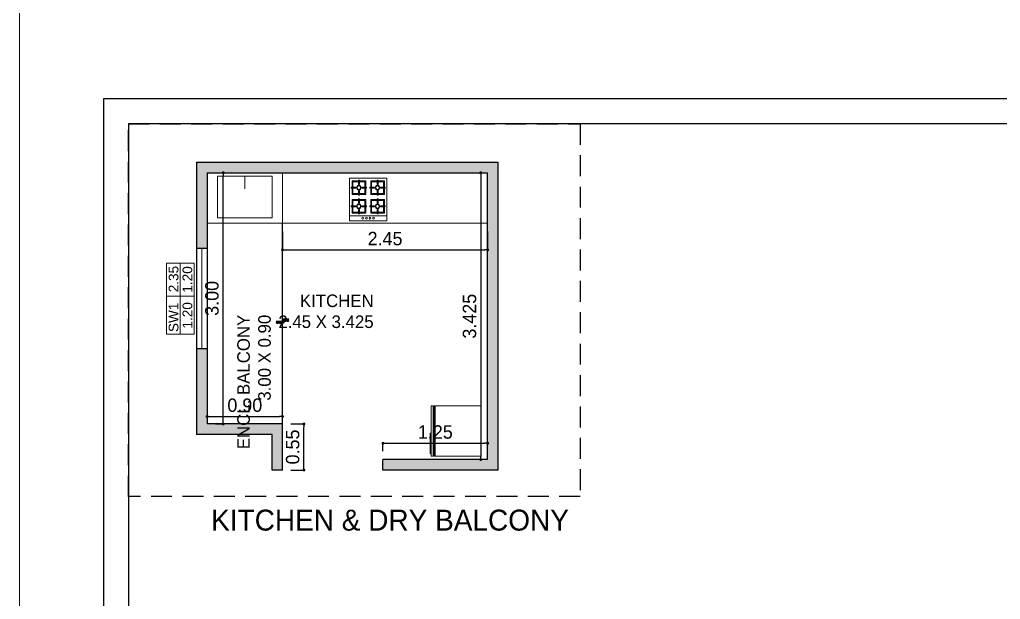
# Model space of a CAD drawing. Header units: metres. Extents: x 494 to 1845, y -666 to 1061.
# Drawn here: x 1778.69 to 1790.4, y 185.63 to 192.56 of the extents above; entities that cross this region are included whole.
import ezdxf

# ---------------------------------------------------------------- set-up
doc = ezdxf.new("R2010")
doc.units = ezdxf.units.M
doc.header["$MEASUREMENT"] = 0
doc.linetypes.add('1', pattern=[0])
doc.linetypes.add('DASHED2', pattern=[0.375, 0.25, -0.125])
doc.layers.get('Defpoints').update_dxf_attribs({"color": 12})
for name, color, linetype in [('10 HATCH', 253, 'Continuous'), ('SHEET', 7, 'Continuous'), ('TILE DROP', 180, '1'), ('VDA-TEXT', 250, '1'), ('VDA-WALL BELOW', 8, 'Continuous'), ('VDA-WALL HATCH', 252, 'Continuous')]:
    doc.layers.add(name, color=color, linetype=linetype)
for name, color, linetype, lineweight in [('A-Furniture', 8, 'Continuous', 13), ('DIMENSION', 8, 'Continuous', 5), ('VDA-DW TAGS', 4, 'Continuous', 9), ('VDA-FURNITURE', 8, 'Continuous', 13), ('VDA-HATCH', 8, 'Continuous', 9), ('VDA-WALL', 250, 'Continuous', 25), ('VDA-WINDOW', 5, 'Continuous', 9)]:
    doc.layers.add(name, color=color, linetype=linetype, lineweight=lineweight)
doc.styles.add('0.2', font='arial.ttf', dxfattribs={"height": 0.2})
doc.styles.add('arial', font='arial.ttf', dxfattribs={"height": 0.3})
doc.styles.add('RS', font='GOTHIC.TTF')
doc.dimstyles.new('SMALL-1', dxfattribs={"dimtxt": 0.16, "dimasz": 0.035, "dimexe": 0, "dimexo": 0.1, "dimgap": 0.05, "dimtad": 1, "dimzin": 0, "dimdsep": 46, "dimtxsty": 'RS', "dimblk": 'DOT', "dimcen": 2.5, "dimclrd": 256, "dimclre": 256, "dimclrt": 5, "dimadec": 0, "dimazin": 0, "dimtfac": 1, "dimtdec": 3, "dimtofl": 0, "dimtmove": 0, "dimatfit": 3, "dimfxl": 0, "dimtolj": 1, "dimtzin": 0, "dimarcsym": 0})
pattern_1 = [(135, (-4e-16, 0.375), (-0.00441942, -0.00441942), [])]

# ---------------------------------------------------------------- blocks, each defined once
blk = doc.blocks.new('zw$80F')
at = {"layer": 'A-Furniture', "extrusion": (0.000170057, -4.78234e-05, 1)}
blk.add_line((0.06, 0.446, 0), (0.06, 0), dxfattribs=at)
at = {"layer": 'A-Furniture', "extrusion": (0.000170057, -4.78234e-05, 1), "elevation": 0}
for points in [[(0.506, 0), (0, 0), (0, 0.446), (0.506, 0.446)], [(0.177, 0.425), (0.166, 0.425), (0.166, 0.371), (0.177, 0.371)], [(0.389, 0.425), (0.4, 0.425), (0.4, 0.371), (0.389, 0.371)], [(0.082, 0.329), (0.082, 0.34), (0.135, 0.34), (0.135, 0.329)], [(0.166, 0.245), (0.177, 0.245), (0.177, 0.298), (0.166, 0.298)], [(0.262, 0.34), (0.262, 0.329), (0.208, 0.329), (0.208, 0.34)], [(0.305, 0.34), (0.305, 0.329), (0.358, 0.329), (0.358, 0.34)], [(0.4, 0.245), (0.389, 0.245), (0.389, 0.298), (0.4, 0.298)], [(0.485, 0.329), (0.485, 0.34), (0.431, 0.34), (0.431, 0.329)], [(0.166, 0.202), (0.177, 0.202), (0.177, 0.148), (0.166, 0.148)], [(0.4, 0.202), (0.389, 0.202), (0.389, 0.148), (0.4, 0.148)], [(0.082, 0.117), (0.082, 0.106), (0.135, 0.106), (0.135, 0.117)], [(0.177, 0.021), (0.166, 0.021), (0.166, 0.075), (0.177, 0.075)], [(0.262, 0.106), (0.262, 0.117), (0.208, 0.117), (0.208, 0.106)], [(0.305, 0.106), (0.305, 0.117), (0.358, 0.117), (0.358, 0.106)], [(0.389, 0.021), (0.4, 0.021), (0.4, 0.075), (0.389, 0.075)], [(0.485, 0.117), (0.485, 0.106), (0.431, 0.106), (0.431, 0.117)]]:
    blk.add_lwpolyline(points, close=True, dxfattribs=at)
for points in [[(0.166, 0.416), (0.09, 0.416), (0.09, 0.34)], [(0.166, 0.405), (0.101, 0.405), (0.101, 0.34)], [(0.253, 0.34), (0.253, 0.416), (0.177, 0.416)], [(0.242, 0.34), (0.242, 0.405), (0.177, 0.405)], [(0.313, 0.34), (0.313, 0.416), (0.389, 0.416)], [(0.324, 0.34), (0.324, 0.405), (0.389, 0.405)], [(0.4, 0.416), (0.476, 0.416), (0.476, 0.34)], [(0.4, 0.405), (0.465, 0.405), (0.465, 0.34)], [(0.09, 0.329), (0.09, 0.253), (0.166, 0.253)], [(0.101, 0.329), (0.101, 0.264), (0.166, 0.264)], [(0.177, 0.253), (0.253, 0.253), (0.253, 0.329)], [(0.177, 0.264), (0.242, 0.264), (0.242, 0.329)], [(0.389, 0.253), (0.313, 0.253), (0.313, 0.329)], [(0.389, 0.264), (0.324, 0.264), (0.324, 0.329)], [(0.476, 0.329), (0.476, 0.253), (0.4, 0.253)], [(0.465, 0.329), (0.465, 0.264), (0.4, 0.264)], [(0.09, 0.117), (0.09, 0.193), (0.166, 0.193)], [(0.101, 0.117), (0.101, 0.182), (0.166, 0.182)], [(0.177, 0.193), (0.253, 0.193), (0.253, 0.117)], [(0.177, 0.182), (0.242, 0.182), (0.242, 0.117)], [(0.389, 0.193), (0.313, 0.193), (0.313, 0.117)], [(0.389, 0.182), (0.324, 0.182), (0.324, 0.117)], [(0.476, 0.117), (0.476, 0.193), (0.4, 0.193)], [(0.465, 0.117), (0.465, 0.182), (0.4, 0.182)], [(0.166, 0.03), (0.09, 0.03), (0.09, 0.106)], [(0.166, 0.041), (0.101, 0.041), (0.101, 0.106)], [(0.253, 0.106), (0.253, 0.03), (0.177, 0.03)], [(0.242, 0.106), (0.242, 0.041), (0.177, 0.041)], [(0.313, 0.106), (0.313, 0.03), (0.389, 0.03)], [(0.324, 0.106), (0.324, 0.041), (0.389, 0.041)], [(0.4, 0.03), (0.476, 0.03), (0.476, 0.106)], [(0.4, 0.041), (0.465, 0.041), (0.465, 0.106)]]:
    blk.add_lwpolyline(points, dxfattribs=at)
at = {"layer": 'A-Furniture', "extrusion": (0.000170057, -4.78234e-05, 1)}
for centre, radius in [((0.172, 0.335, 0), 0.0268), ((0.172, 0.335, 0), 0.0214), ((0.395, 0.335, 0), 0.0268), ((0.395, 0.335, 0), 0.0214), ((0.03, 0.287, 0), 0.0107), ((0.03, 0.245, 0), 0.0107), ((0.03, 0.202, 0), 0.0107), ((0.03, 0.159, 0), 0.0107), ((0.172, 0.112, 0), 0.0268), ((0.172, 0.112, 0), 0.0214), ((0.395, 0.112, 0), 0.0268), ((0.395, 0.112, 0), 0.0214)]:
    blk.add_circle(centre, radius, dxfattribs=at)
blk = doc.blocks.new('zw$9BC4')
at = {"layer": 'VDA-FURNITURE'}
blk.add_line((0.325, 0), (0.325, 0.154), dxfattribs=at)
blk.add_lwpolyline([(0, 0), (0.65, 0), (0.65, 0.5), (0, 0.5)], close=True, dxfattribs=at)
blk = doc.blocks.new('TT-level diff-flat-14')
at = {"layer": 'TILE DROP'}
h = blk.add_hatch(dxfattribs=at)
h.set_pattern_fill('ANSI31', color=256, scale=0.05, angle=90, style=0)
h.set_pattern_definition(pattern_1)
h.paths.add_polyline_path([(-0.075, 0.025), (-0.075, 0), (0, 0), (0, 0.025)])
h = blk.add_hatch(dxfattribs=at)
h.set_pattern_fill('ANSI31', color=256, scale=0.05, angle=90, style=0)
h.set_pattern_definition(pattern_1)
h.paths.add_polyline_path([(0, 0), (0, -0.025), (0.075, -0.025), (0.075, 0)])
for points in [[(0, 0), (-0.075, 0)], [(0.075, -0.025), (0, -0.025), (0, 0), (-0.075, 0)]]:
    blk.add_lwpolyline(points, dxfattribs=at)
blk = doc.blocks.new('tytyt')
at = {"layer": 'A-Furniture'}
for p, q in [((7545.091, 741.97), (7545.691, 741.97)), ((7545.091, 741.408), (7545.091, 741.97)), ((7545.691, 741.97), (7545.691, 741.408)), ((7545.691, 741.42), (7545.091, 741.42)), ((7545.691, 741.408), (7545.091, 741.408)), ((7545.091, 741.37), (7545.091, 741.395)), ((7545.691, 741.395), (7545.091, 741.395)), ((7545.116, 741.395), (7545.116, 741.408)), ((7545.666, 741.408), (7545.666, 741.395)), ((7545.691, 741.395), (7545.691, 741.37)), ((7545.691, 741.37), (7545.091, 741.37)), ((7545.416, 741.37), (7545.416, 741.358)), ((7545.666, 741.358), (7545.416, 741.358)), ((7545.666, 741.37), (7545.666, 741.358))]:
    blk.add_line(p, q, dxfattribs=at)
blk = doc.blocks.new('SW1 F')
at = {"layer": 'VDA-DW TAGS'}
for p, q in [((1527.37, 323.143), (1527.37, 323.474)), ((1527.764, 323.309), (1526.917, 323.309))]:
    blk.add_line(p, q, dxfattribs=at)
blk.add_lwpolyline([(1527.764, 323.474), (1526.917, 323.474), (1526.917, 323.143), (1527.764, 323.143)], close=True, dxfattribs=at)
at = {"layer": 'VDA-DW TAGS', "char_height": 0.116, "attachment_point": 8, "style": 'arial'}
for s, insert, width in [('SW1', (1527.117, 323.329), 0.28229), ('2.35', (1527.574, 323.329), 0.28229), ('1.20', (1527.141, 323.164), 0.27584), ('1.20', (1527.57, 323.164), 0.36617)]:
    blk.add_mtext(s, dxfattribs=dict(at, insert=insert, width=width))
blk = doc.blocks.new('_Dot')
at = {"color": 0, "linetype": 'ByBlock', "lineweight": -2}
blk.add_line((-0.5, 0), (-1, 0), dxfattribs=at)
at = {"color": 0, "linetype": 'ByBlock', "const_width": 0.5}
blk.add_lwpolyline([(-0.25, 0, 1), (0.25, 0, 1)], format="xyb", close=True, dxfattribs=at)
blk = doc.blocks.new('*D1179')
at = {"layer": 'Defpoints', "color": 0}
for p in [(1780.931, 190.727), (1781.123, 190.727), (1780.931, 187.727)]:
    blk.add_point(p, dxfattribs=at)
at = {"layer": 'DIMENSION', "lineweight": -2}
for p, q in [((1781.031, 190.727), (1781.123, 190.727)), ((1781.123, 187.762), (1781.123, 190.692)), ((1781.031, 187.727), (1781.123, 187.727))]:
    blk.add_line(p, q, dxfattribs=at)
at = {"layer": 'DIMENSION', "lineweight": -2, "xscale": 0.035, "yscale": 0.035, "zscale": 0.035}
for p, rotation in [((1781.123, 190.727), 90), ((1781.123, 187.727), 270)]:
    blk.add_blockref('_Dot', p, dxfattribs=dict(at, rotation=rotation))
at = {"layer": 'DIMENSION', "color": 5, "insert": (1780.989, 189.227), "char_height": 0.16, "attachment_point": 5, "rotation": 90, "style": 'RS'}
blk.add_mtext('\\A1;3.00', dxfattribs=at)
blk = doc.blocks.new('*D1180')
at = {"layer": 'Defpoints', "color": 0}
for p in [(1781.831, 187.816), (1780.931, 187.727), (1781.831, 187.727)]:
    blk.add_point(p, dxfattribs=at)
at = {"layer": 'DIMENSION', "lineweight": -2}
for p, q in [((1780.931, 187.816), (1780.931, 187.816)), ((1780.966, 187.816), (1781.796, 187.816)), ((1781.831, 187.816), (1781.831, 187.816))]:
    blk.add_line(p, q, dxfattribs=at)
at = {"layer": 'DIMENSION', "lineweight": -2, "xscale": 0.035, "yscale": 0.035, "zscale": 0.035, "rotation": 180}
blk.add_blockref('_Dot', (1780.931, 187.816), dxfattribs=at)
at = {"layer": 'DIMENSION', "lineweight": -2, "xscale": 0.035, "yscale": 0.035, "zscale": 0.035}
blk.add_blockref('_Dot', (1781.831, 187.816), dxfattribs=at)
at = {"layer": 'DIMENSION', "color": 5, "insert": (1781.381, 187.95), "char_height": 0.16, "attachment_point": 5, "style": 'RS'}
blk.add_mtext('\\A1;0.90', dxfattribs=at)
blk = doc.blocks.new('*D1181')
at = {"layer": 'Defpoints', "color": 0}
for p in [(1781.831, 190.127), (1784.281, 190.127), (1784.281, 189.806)]:
    blk.add_point(p, dxfattribs=at)
at = {"layer": 'DIMENSION', "lineweight": -2}
for p, q in [((1781.831, 190.027), (1781.831, 189.806)), ((1784.281, 190.027), (1784.281, 189.806)), ((1781.866, 189.806), (1784.246, 189.806))]:
    blk.add_line(p, q, dxfattribs=at)
at = {"layer": 'DIMENSION', "lineweight": -2, "xscale": 0.035, "yscale": 0.035, "zscale": 0.035, "rotation": 180}
blk.add_blockref('_Dot', (1781.831, 189.806), dxfattribs=at)
at = {"layer": 'DIMENSION', "lineweight": -2, "xscale": 0.035, "yscale": 0.035, "zscale": 0.035}
blk.add_blockref('_Dot', (1784.281, 189.806), dxfattribs=at)
at = {"layer": 'DIMENSION', "color": 5, "insert": (1783.056, 189.94), "char_height": 0.16, "attachment_point": 5, "style": 'RS'}
blk.add_mtext('\\A1;2.45', dxfattribs=at)
blk = doc.blocks.new('*D1182')
at = {"layer": 'Defpoints', "color": 0}
for p in [(1784.281, 190.727), (1784.199, 187.302), (1784.281, 187.302)]:
    blk.add_point(p, dxfattribs=at)
at = {"layer": 'DIMENSION', "lineweight": -2}
for p, q in [((1784.199, 190.727), (1784.199, 190.727)), ((1784.199, 190.692), (1784.199, 187.337)), ((1784.199, 187.302), (1784.199, 187.302))]:
    blk.add_line(p, q, dxfattribs=at)
at = {"layer": 'DIMENSION', "lineweight": -2, "xscale": 0.035, "yscale": 0.035, "zscale": 0.035}
for p, rotation in [((1784.199, 190.727), 90), ((1784.199, 187.302), 270)]:
    blk.add_blockref('_Dot', p, dxfattribs=dict(at, rotation=rotation))
at = {"layer": 'DIMENSION', "color": 5, "insert": (1784.065, 189.014), "char_height": 0.16, "attachment_point": 5, "rotation": 90, "style": 'RS'}
blk.add_mtext('\\A1;3.425', dxfattribs=at)
blk = doc.blocks.new('*D1183')
at = {"layer": 'Defpoints', "color": 0}
for p in [(1784.281, 187.496), (1783.031, 187.302), (1784.281, 187.302)]:
    blk.add_point(p, dxfattribs=at)
at = {"layer": 'DIMENSION', "lineweight": -2}
for p, q in [((1783.031, 187.402), (1783.031, 187.496)), ((1783.066, 187.496), (1784.246, 187.496)), ((1784.281, 187.402), (1784.281, 187.496))]:
    blk.add_line(p, q, dxfattribs=at)
at = {"layer": 'DIMENSION', "lineweight": -2, "xscale": 0.035, "yscale": 0.035, "zscale": 0.035, "rotation": 180}
blk.add_blockref('_Dot', (1783.031, 187.496), dxfattribs=at)
at = {"layer": 'DIMENSION', "lineweight": -2, "xscale": 0.035, "yscale": 0.035, "zscale": 0.035}
blk.add_blockref('_Dot', (1784.281, 187.496), dxfattribs=at)
at = {"layer": 'DIMENSION', "color": 5, "insert": (1783.656, 187.63), "char_height": 0.16, "attachment_point": 5, "style": 'RS'}
blk.add_mtext('\\A1;1.25', dxfattribs=at)
blk = doc.blocks.new('*D1184')
at = {"layer": 'Defpoints', "color": 0}
for p in [(1781.831, 187.727), (1782.087, 187.727), (1781.831, 187.177)]:
    blk.add_point(p, dxfattribs=at)
at = {"layer": 'DIMENSION', "lineweight": -2}
for p, q in [((1781.931, 187.727), (1782.087, 187.727)), ((1782.087, 187.212), (1782.087, 187.692)), ((1781.931, 187.177), (1782.087, 187.177))]:
    blk.add_line(p, q, dxfattribs=at)
at = {"layer": 'DIMENSION', "lineweight": -2, "xscale": 0.035, "yscale": 0.035, "zscale": 0.035}
for p, rotation in [((1782.087, 187.727), 90), ((1782.087, 187.177), 270)]:
    blk.add_blockref('_Dot', p, dxfattribs=dict(at, rotation=rotation))
at = {"layer": 'DIMENSION', "color": 5, "insert": (1781.953, 187.452), "char_height": 0.16, "attachment_point": 5, "rotation": 90, "style": 'RS'}
blk.add_mtext('\\A1;0.55', dxfattribs=at)

msp = doc.modelspace()

# ---------------------------------------------------------------- hatches: boundary and pattern name
at = {"layer": 'VDA-WALL HATCH'}
h = msp.add_hatch(color=8, dxfattribs=at)
h.dxf.hatch_style = 1
h.paths.add_polyline_path([(1781.8308, 187.7266), (1780.9308, 187.7266), (1780.9308, 188.6266), (1780.8058, 188.6266), (1780.8058, 187.6016), (1781.7058, 187.6016), (1781.7058, 187.1766), (1781.8308, 187.1766)], flags=0)
h.paths.add_polyline_path([(1784.4058, 188.6516), (1784.4058, 190.8516), (1780.8058, 190.8516), (1780.8058, 189.8266), (1780.9308, 189.8266), (1780.9308, 190.7266), (1784.2808, 190.7266), (1784.2808, 187.3016), (1783.0308, 187.3016), (1783.0308, 187.1766), (1784.4058, 187.1766)])
h = msp.add_hatch(color=8, dxfattribs=at)
h.dxf.hatch_style = 1
h.paths.add_polyline_path([(1781.8308, 187.7266), (1780.9308, 187.7266), (1780.9308, 188.6266), (1780.8058, 188.6266), (1780.8058, 187.6016), (1781.7058, 187.6016), (1781.7058, 187.1766), (1781.8308, 187.1766)])

# ---------------------------------------------------------------- linework, layer by layer
msp.add_line((1781.8308, 187.7266, 0), (1781.8308, 190.1266, 0))
at = {"color": 8, "linetype": 'DASHED2'}
msp.add_lwpolyline([(1785.3858, 186.859), (1779.9924, 186.859), (1779.9924, 191.3107), (1785.3858, 191.3107)], close=True, dxfattribs=at)
at = {"layer": '10 HATCH', "color": 0}
msp.add_lwpolyline([(1796.3133, 191.3107), (1779.9924, 191.3107), (1779.9924, 167.9793), (1796.3133, 167.9793)], close=True, dxfattribs=at)
at = {"layer": 'DIMENSION', "color": 6}
msp.add_line((1778.6918, 309.3611), (1778.6918, 165.2476), dxfattribs=at)
at = {"layer": 'SHEET'}
msp.add_lwpolyline([(1796.6139, 191.6113), (1779.6918, 191.6113), (1779.6918, 167.6787), (1796.6139, 167.6787)], close=True, dxfattribs=at)
at = {"layer": 'VDA-FURNITURE'}
for p, q in [((1781.8308, 190.1266, 0), (1781.8308, 190.7266, 0)), ((1780.9308, 190.1266, 0), (1784.2808, 190.1266, 0))]:
    msp.add_line(p, q, dxfattribs=at)
at = {"layer": 'VDA-WALL'}
for p, q in [((1780.8058, 190.8516, 0), (1780.8058, 189.8266, 0)), ((1780.8058, 190.8516, 0), (1784.4058, 190.8516, 0)), ((1784.4058, 187.1766, 0), (1784.4058, 190.8516, 0)), ((1780.9308, 190.7266, 0), (1780.9308, 189.8266, 0)), ((1780.9308, 190.7266, 0), (1784.2808, 190.7266, 0)), ((1784.2808, 187.3016, 0), (1784.2808, 190.7266, 0)), ((1780.8058, 189.8266, 0), (1780.9308, 189.8266, 0)), ((1780.8058, 188.6266, 0), (1780.8058, 187.6016, 0)), ((1780.8058, 188.6266, 0), (1780.9308, 188.6266, 0)), ((1780.9308, 188.6266, 0), (1780.9308, 187.7266, 0)), ((1781.8308, 187.7266, 0), (1780.9308, 187.7266, 0)), ((1781.8308, 187.1766, 0), (1781.8308, 187.7266, 0)), ((1781.7058, 187.6016, 0), (1780.8058, 187.6016, 0)), ((1781.7058, 187.1766, 0), (1781.7058, 187.6016, 0)), ((1784.2808, 187.3016, 0), (1783.0308, 187.3016, 0)), ((1783.0308, 187.1766, 0), (1783.0308, 187.3016, 0)), ((1781.8308, 187.1766, 0), (1781.7058, 187.1766, 0)), ((1784.4058, 187.1766, 0), (1783.0308, 187.1766, 0))]:
    msp.add_line(p, q, dxfattribs=at)
at = {"layer": 'VDA-WALL BELOW'}
for p, q in [((1780.8058, 189.8266, 0), (1780.8058, 188.6266, 0)), ((1780.9308, 189.8266, 0), (1780.9308, 188.6266, 0))]:
    msp.add_line(p, q, dxfattribs=at)
at = {"layer": 'VDA-WINDOW'}
msp.add_line((1780.8683, 189.8266, 0), (1780.8683, 188.6266, 0), dxfattribs=at)

# ---------------------------------------------------------------- block references
at = {"xscale": -1, "rotation": 180}
msp.add_blockref('TT-level diff-flat-14', (1781.8308, 188.9516, 0), dxfattribs=at)
at = {"layer": 'A-Furniture', "extrusion": (4.78234e-05, 0.000170057, 1), "rotation": 269.9999999997908}
msp.add_blockref('tytyt', (1042.2352, 7733.0348, 0.1212), dxfattribs=at)
at = {"layer": 'VDA-FURNITURE', "xscale": -1, "rotation": 180}
msp.add_blockref('zw$9BC4', (1781.0558, 190.6878, 0), dxfattribs=at)
at = {"layer": 'VDA-FURNITURE', "rotation": 90.000000273361}
msp.add_blockref('zw$80F', (1783.0778, 190.1545, 0.0001), dxfattribs=at)
at = {"layer": 'VDA-HATCH', "rotation": 90}
msp.add_blockref('SW1 F', (2103.9189, -1338.1168, 0), dxfattribs=at)

# ---------------------------------------------------------------- texts
at = {"layer": 'VDA-TEXT'}
for s, insert, char_height, width, attachment_point, style in [('\\pi0.73399;{\\fCentury Gothic|b0|i0|c0|p34;KITCHEN  }\\P\\pi0.57038;{\\fCentury Gothic|b0|i0|c0|p34;2.45 X 3.425}', (1782.9193, 189.273, 0), 0.15, 1.314504061156185e-11, 3, 'arial'), ('{\\fCentury Gothic|b0|i0|c0|p34;KITCHEN & DRY BALCONY}', (1783.115, 186.7036), 0.25, 5.369744, 2, '0.2')]:
    msp.add_mtext(s, dxfattribs=dict(at, insert=insert, char_height=char_height, width=width, attachment_point=attachment_point, style=style))
at = {"layer": 'VDA-TEXT', "insert": (1781.2909, 189.0312, 0), "char_height": 0.15, "width": 1.314504061156185e-11, "attachment_point": 3, "rotation": 90, "style": 'arial'}
msp.add_mtext('\\pi0.79354;{\\fCentury Gothic|b0|i0|c0|p34;ENCL. BALCONY   }\\P\\pi1.09706;{\\fCentury Gothic|b0|i0|c0|p34;3.00 X 0.90}', dxfattribs=at)

# ---------------------------------------------------------------- dimensions: what is measured, and where the dimension line sits
at = {"layer": 'DIMENSION'}
dim = msp.add_linear_dim(base=(1781.1233, 190.7266), p1=(1780.9308, 187.7266), p2=(1780.9308, 190.7266, 0), angle=90, dimstyle='SMALL-1', dxfattribs=at)
dim.commit()
dim.dimension.update_dxf_attribs({"geometry": '*D1179', "text_midpoint": (1781.1233, 189.2266), "dimtype": 160})
dim = msp.add_linear_dim(base=(1784.1987, 187.3016), p1=(1784.2808, 190.7266), p2=(1784.2808, 187.3016, 0), angle=90, dimstyle='SMALL-1', override={"dimdec": 3}, dxfattribs=at)
dim.commit()
dim.dimension.update_dxf_attribs({"geometry": '*D1182', "text_midpoint": (1784.1987, 189.0141), "dimtype": 160})
for base, p1, p2, picture, middle in [((1784.2808, 189.8062), (1781.8308, 190.1266), (1784.2808, 190.1266, 0), '*D1181', (1783.0558, 189.9402)), ((1781.8308, 187.8158), (1780.9308, 187.7266), (1781.8308, 187.7266, 0), '*D1180', (1781.3808, 187.9499)), ((1784.2808, 187.4958), (1783.0308, 187.3016), (1784.2808, 187.3016, 0), '*D1183', (1783.6558, 187.6298))]:
    dim = msp.add_linear_dim(base=base, p1=p1, p2=p2, dimstyle='SMALL-1', dxfattribs=at)
    dim.commit()
    dim.dimension.update_dxf_attribs({"geometry": picture, "text_midpoint": middle})
dim = msp.add_linear_dim(base=(1782.087, 187.7266), p1=(1781.8308, 187.1766), p2=(1781.8308, 187.7266, 0), angle=90, dimstyle='SMALL-1', dxfattribs=at)
dim.commit()
dim.dimension.update_dxf_attribs({"geometry": '*D1184', "text_midpoint": (1781.953, 187.4516)})

doc.saveas('drawing.dxf')
